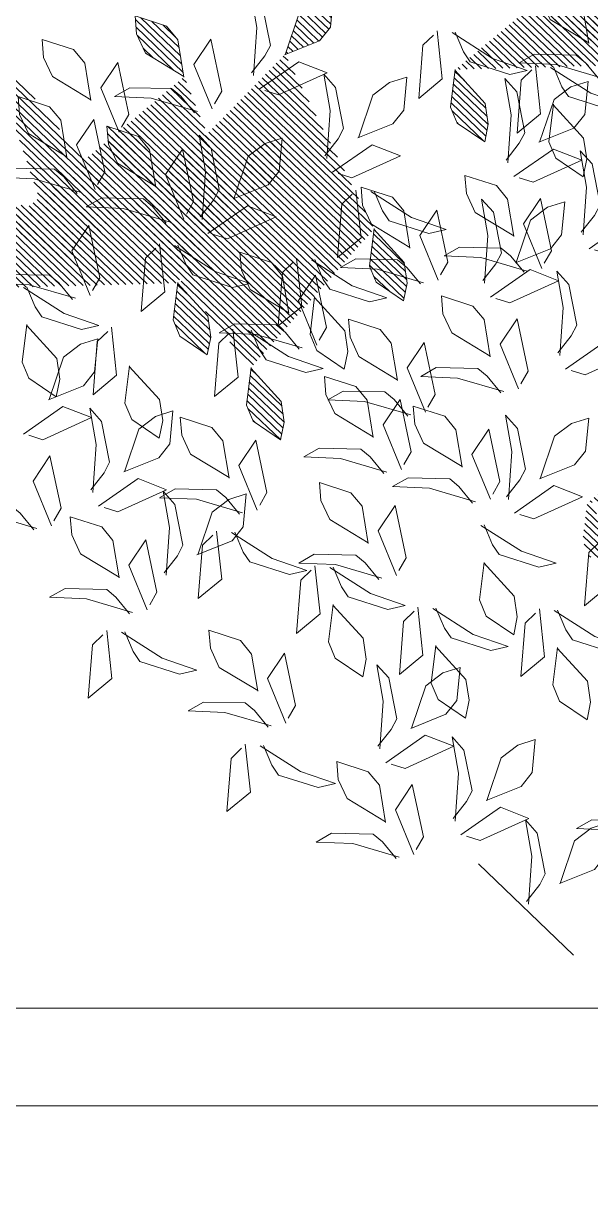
# Model space of a CAD drawing. Header units: millimetres. Extents: x 29001 to 40804, y -8833 to -5892.
# Drawn here: x 29464.75 to 29476.36, y -8478.62 to -8454.77 of the extents above; entities that cross this region are included whole.
import ezdxf

# ---------------------------------------------------------------- set-up
doc = ezdxf.new("R2010")
doc.units = ezdxf.units.MM
doc.layers.get('0').update_dxf_attribs({"lineweight": 0})
doc.layers.add('250', color=250, linetype='Continuous', lineweight=0)
doc.layers.add('xxx_Auto_Tefris_Tefris', color=32, linetype='Continuous', lineweight=0)
pattern_1 = [(45, (-1654800.843409, 54994.65091), (-0.0105615167031, 0.0105615167031), [])]
pattern_2 = [(45, (-1654799.279671, 54994.033918), (-0.0105615167031, 0.0105615167031), [])]

# ---------------------------------------------------------------- blocks, each defined once
blk = doc.blocks.new('U1')
at = {"lineweight": 0, "true_color": 0x6c822b}
h = blk.add_hatch(dxfattribs=at)
h.set_pattern_fill('ANSI31', color=67, scale=0.11949, style=0)
h.set_pattern_definition(pattern_1)
edge = h.paths.add_edge_path()
edge.add_line((-2359702.2328, 78420.7502), (-2359702.2168, 78420.8604))
edge.add_line((-2359702.2168, 78420.8604), (-2359702.1849, 78420.9012))
edge.add_line((-2359702.1849, 78420.9012), (-2359702.0925, 78420.9332))
edge.add_line((-2359702.0925, 78420.9332), (-2359702.0961, 78420.8799))
edge.add_line((-2359702.0961, 78420.8799), (-2359702.121, 78420.8231))
edge.add_line((-2359702.121, 78420.8231), (-2359702.2328, 78420.7522))
edge.add_line((-2359702.5136, 78420.9696), (-2359702.4977, 78421.0799))
edge.add_line((-2359702.4977, 78421.0799), (-2359702.4657, 78421.1207))
edge.add_line((-2359702.4657, 78421.1207), (-2359702.3734, 78421.1526))
edge.add_line((-2359702.3734, 78421.1526), (-2359702.377, 78421.0994))
edge.add_line((-2359702.377, 78421.0994), (-2359702.4018, 78421.0426))
edge.add_line((-2359702.4018, 78421.0426), (-2359702.5137, 78420.9716))
edge.add_line((-2359702.9001, 78421.3517), (-2359703.0043, 78421.391))
edge.add_line((-2359703.0043, 78421.391), (-2359703.0373, 78421.431))
edge.add_line((-2359703.0373, 78421.431), (-2359703.0486, 78421.528))
edge.add_line((-2359703.0486, 78421.528), (-2359702.9974, 78421.5131))
edge.add_line((-2359702.9974, 78421.5131), (-2359702.9473, 78421.4766))
edge.add_line((-2359702.9473, 78421.4766), (-2359702.902, 78421.3521))
edge.add_line((-2359703.1533, 78420.8348), (-2359703.1375, 78420.7245))
edge.add_line((-2359703.1375, 78420.7245), (-2359703.1567, 78420.6763))
edge.add_line((-2359703.1567, 78420.6763), (-2359703.2362, 78420.6196))
edge.add_line((-2359703.2362, 78420.6196), (-2359703.2479, 78420.6717))
edge.add_line((-2359703.2479, 78420.6717), (-2359703.24, 78420.7332))
edge.add_line((-2359703.24, 78420.7332), (-2359703.1527, 78420.8329))
edge.add_line((-2359702.783, 78420.4326), (-2359702.7672, 78420.3224))
edge.add_line((-2359702.7672, 78420.3224), (-2359702.7863, 78420.2742))
edge.add_line((-2359702.7863, 78420.2742), (-2359702.8659, 78420.2175))
edge.add_line((-2359702.8659, 78420.2175), (-2359702.8775, 78420.2696))
edge.add_line((-2359702.8775, 78420.2696), (-2359702.8697, 78420.3311))
edge.add_line((-2359702.8697, 78420.3311), (-2359702.7824, 78420.4308))
edge.add_line((-2359702.0126, 78421.4334), (-2359701.9966, 78421.5436))
edge.add_line((-2359701.9966, 78421.5436), (-2359701.9647, 78421.5844))
edge.add_line((-2359701.9647, 78421.5844), (-2359701.8723, 78421.6164))
edge.add_line((-2359701.8723, 78421.6164), (-2359701.8759, 78421.5631))
edge.add_line((-2359701.8759, 78421.5631), (-2359701.9007, 78421.5064))
edge.add_line((-2359701.9007, 78421.5064), (-2359702.0126, 78421.4354))
at = {"lineweight": 0}
h = blk.add_hatch(dxfattribs=at)
h.set_pattern_fill('ANSI31', color=41, scale=0.11949, style=0)
h.set_pattern_definition(pattern_1)
edge = h.paths.add_edge_path()
edge.add_line((-2359702.6031, 78421.2927), (-2359702.5872, 78421.4029))
edge.add_line((-2359702.5872, 78421.4029), (-2359702.5552, 78421.4438))
edge.add_line((-2359702.5552, 78421.4438), (-2359702.4629, 78421.4757))
edge.add_line((-2359702.4629, 78421.4757), (-2359702.4665, 78421.4225))
edge.add_line((-2359702.4665, 78421.4225), (-2359702.4913, 78421.3657))
edge.add_line((-2359702.4913, 78421.3657), (-2359702.6032, 78421.2947))
edge.add_line((-2359702.7405, 78420.9304), (-2359702.8447, 78420.9697))
edge.add_line((-2359702.8447, 78420.9697), (-2359702.8777, 78421.0097))
edge.add_line((-2359702.8777, 78421.0097), (-2359702.889, 78421.1068))
edge.add_line((-2359702.889, 78421.1068), (-2359702.8377, 78421.0918))
edge.add_line((-2359702.8377, 78421.0918), (-2359702.7876, 78421.0553))
edge.add_line((-2359702.7876, 78421.0553), (-2359702.7424, 78420.9308))
edge.add_line((-2359702.5722, 78420.688), (-2359702.5564, 78420.5777))
edge.add_line((-2359702.5564, 78420.5777), (-2359702.5756, 78420.5295))
edge.add_line((-2359702.5756, 78420.5295), (-2359702.6552, 78420.4728))
edge.add_line((-2359702.6552, 78420.4728), (-2359702.6668, 78420.5249))
edge.add_line((-2359702.6668, 78420.5249), (-2359702.6589, 78420.5864))
edge.add_line((-2359702.6589, 78420.5864), (-2359702.5716, 78420.6861))
edge.add_line((-2359701.8379, 78420.6816), (-2359701.8221, 78420.5713))
edge.add_line((-2359701.8221, 78420.5713), (-2359701.8412, 78420.5231))
edge.add_line((-2359701.8412, 78420.5231), (-2359701.9208, 78420.4664))
edge.add_line((-2359701.9208, 78420.4664), (-2359701.9324, 78420.5185))
edge.add_line((-2359701.9324, 78420.5185), (-2359701.9246, 78420.58))
edge.add_line((-2359701.9246, 78420.58), (-2359701.8373, 78420.6797))
at = {"lineweight": 0, "true_color": 0x6c822b}
h = blk.add_hatch(dxfattribs=at)
h.set_pattern_fill('ANSI31', color=67, scale=0.11949, style=0)
h.set_pattern_definition(pattern_2)
edge = h.paths.add_edge_path()
edge.add_line((-2359700.669, 78420.1332), (-2359700.6531, 78420.2434))
edge.add_line((-2359700.6531, 78420.2434), (-2359700.6211, 78420.2842))
edge.add_line((-2359700.6211, 78420.2842), (-2359700.5288, 78420.3162))
edge.add_line((-2359700.5288, 78420.3162), (-2359700.5324, 78420.2629))
edge.add_line((-2359700.5324, 78420.2629), (-2359700.5572, 78420.2061))
edge.add_line((-2359700.5572, 78420.2061), (-2359700.6691, 78420.1352))
edge.add_line((-2359700.9499, 78420.3526), (-2359700.934, 78420.4629))
edge.add_line((-2359700.934, 78420.4629), (-2359700.902, 78420.5037))
edge.add_line((-2359700.902, 78420.5037), (-2359700.8097, 78420.5356))
edge.add_line((-2359700.8097, 78420.5356), (-2359700.8132, 78420.4824))
edge.add_line((-2359700.8132, 78420.4824), (-2359700.8381, 78420.4256))
edge.add_line((-2359700.8381, 78420.4256), (-2359700.9499, 78420.3546))
edge.add_line((-2359701.3364, 78420.7347), (-2359701.4406, 78420.774))
edge.add_line((-2359701.4406, 78420.774), (-2359701.4736, 78420.814))
edge.add_line((-2359701.4736, 78420.814), (-2359701.4849, 78420.911))
edge.add_line((-2359701.4849, 78420.911), (-2359701.4336, 78420.8961))
edge.add_line((-2359701.4336, 78420.8961), (-2359701.3835, 78420.8596))
edge.add_line((-2359701.3835, 78420.8596), (-2359701.3383, 78420.7351))
edge.add_line((-2359701.5896, 78420.2178), (-2359701.5738, 78420.1075))
edge.add_line((-2359701.5738, 78420.1075), (-2359701.5929, 78420.0593))
edge.add_line((-2359701.5929, 78420.0593), (-2359701.6725, 78420.0026))
edge.add_line((-2359701.6725, 78420.0026), (-2359701.6841, 78420.0547))
edge.add_line((-2359701.6841, 78420.0547), (-2359701.6763, 78420.1162))
edge.add_line((-2359701.6763, 78420.1162), (-2359701.589, 78420.2159))
edge.add_line((-2359701.2192, 78419.8156), (-2359701.2034, 78419.7054))
edge.add_line((-2359701.2034, 78419.7054), (-2359701.2226, 78419.6572))
edge.add_line((-2359701.2226, 78419.6572), (-2359701.3021, 78419.6005))
edge.add_line((-2359701.3021, 78419.6005), (-2359701.3138, 78419.6526))
edge.add_line((-2359701.3138, 78419.6526), (-2359701.3059, 78419.7141))
edge.add_line((-2359701.3059, 78419.7141), (-2359701.2186, 78419.8138))
edge.add_line((-2359700.4488, 78420.8164), (-2359700.4329, 78420.9266))
edge.add_line((-2359700.4329, 78420.9266), (-2359700.4009, 78420.9674))
edge.add_line((-2359700.4009, 78420.9674), (-2359700.3086, 78420.9994))
edge.add_line((-2359700.3086, 78420.9994), (-2359700.3122, 78420.9461))
edge.add_line((-2359700.3122, 78420.9461), (-2359700.337, 78420.8894))
edge.add_line((-2359700.337, 78420.8894), (-2359700.4489, 78420.8184))
h = blk.add_hatch(dxfattribs=at)
h.set_pattern_fill('ANSI31', color=67, scale=0.11949, style=0)
h.set_pattern_definition(pattern_2)
edge = h.paths.add_edge_path()
edge.add_line((-2359701.0394, 78420.6757), (-2359701.0235, 78420.786))
edge.add_line((-2359701.0235, 78420.786), (-2359700.9915, 78420.8268))
edge.add_line((-2359700.9915, 78420.8268), (-2359700.8992, 78420.8587))
edge.add_line((-2359700.8992, 78420.8587), (-2359700.9027, 78420.8055))
edge.add_line((-2359700.9027, 78420.8055), (-2359700.9276, 78420.7487))
edge.add_line((-2359700.9276, 78420.7487), (-2359701.0394, 78420.6777))
edge.add_line((-2359701.1767, 78420.3134), (-2359701.2809, 78420.3527))
edge.add_line((-2359701.2809, 78420.3527), (-2359701.3139, 78420.3927))
edge.add_line((-2359701.3139, 78420.3927), (-2359701.3252, 78420.4898))
edge.add_line((-2359701.3252, 78420.4898), (-2359701.274, 78420.4748))
edge.add_line((-2359701.274, 78420.4748), (-2359701.2239, 78420.4383))
edge.add_line((-2359701.2239, 78420.4383), (-2359701.1787, 78420.3138))
edge.add_line((-2359701.0085, 78420.071), (-2359700.9927, 78419.9607))
edge.add_line((-2359700.9927, 78419.9607), (-2359701.0119, 78419.9125))
edge.add_line((-2359701.0119, 78419.9125), (-2359701.0914, 78419.8558))
edge.add_line((-2359701.0914, 78419.8558), (-2359701.103, 78419.9079))
edge.add_line((-2359701.103, 78419.9079), (-2359701.0952, 78419.9694))
edge.add_line((-2359701.0952, 78419.9694), (-2359701.0079, 78420.0691))
edge.add_line((-2359700.2742, 78420.0646), (-2359700.2584, 78419.9543))
edge.add_line((-2359700.2584, 78419.9543), (-2359700.2775, 78419.9061))
edge.add_line((-2359700.2775, 78419.9061), (-2359700.3571, 78419.8495))
edge.add_line((-2359700.3571, 78419.8495), (-2359700.3687, 78419.9015))
edge.add_line((-2359700.3687, 78419.9015), (-2359700.3609, 78419.963))
edge.add_line((-2359700.3609, 78419.963), (-2359700.2736, 78420.0627))
at = {"lineweight": 0}
h = blk.add_hatch(dxfattribs=at)
h.set_pattern_fill('ANSI31', color=41, scale=0.11949, style=0)
h.set_pattern_definition([(45, (-1654801.206286, 54993.366467), (-0.0105615167031, 0.0105615167031), [])])
edge = h.paths.add_edge_path()
edge.add_line((-2359702.966, 78420.0083), (-2359702.9501, 78420.1185))
edge.add_line((-2359702.9501, 78420.1185), (-2359702.9181, 78420.1593))
edge.add_line((-2359702.9181, 78420.1593), (-2359702.8258, 78420.1913))
edge.add_line((-2359702.8258, 78420.1913), (-2359702.8293, 78420.138))
edge.add_line((-2359702.8293, 78420.138), (-2359702.8542, 78420.0812))
edge.add_line((-2359702.8542, 78420.0812), (-2359702.9661, 78420.0102))
edge.add_line((-2359703.1033, 78419.646), (-2359703.2076, 78419.6853))
edge.add_line((-2359703.2076, 78419.6853), (-2359703.2405, 78419.7253))
edge.add_line((-2359703.2405, 78419.7253), (-2359703.2518, 78419.8223))
edge.add_line((-2359703.2518, 78419.8223), (-2359703.2006, 78419.8074))
edge.add_line((-2359703.2006, 78419.8074), (-2359703.1505, 78419.7709))
edge.add_line((-2359703.1505, 78419.7709), (-2359703.1053, 78419.6464))
edge.add_line((-2359702.9351, 78419.4035), (-2359702.9193, 78419.2933))
edge.add_line((-2359702.9193, 78419.2933), (-2359702.9385, 78419.2451))
edge.add_line((-2359702.9385, 78419.2451), (-2359703.018, 78419.1884))
edge.add_line((-2359703.018, 78419.1884), (-2359703.0296, 78419.2405))
edge.add_line((-2359703.0296, 78419.2405), (-2359703.0218, 78419.302))
edge.add_line((-2359703.0218, 78419.302), (-2359702.9345, 78419.4016))
edge.add_line((-2359702.2008, 78419.3971), (-2359702.185, 78419.2869))
edge.add_line((-2359702.185, 78419.2869), (-2359702.2041, 78419.2387))
edge.add_line((-2359702.2041, 78419.2387), (-2359702.2837, 78419.182))
edge.add_line((-2359702.2837, 78419.182), (-2359702.2953, 78419.2341))
edge.add_line((-2359702.2953, 78419.2341), (-2359702.2875, 78419.2956))
edge.add_line((-2359702.2875, 78419.2956), (-2359702.2002, 78419.3952))
at = {"lineweight": 0, "true_color": 0x6c822b}
h = blk.add_hatch(dxfattribs=at)
h.set_pattern_fill('ANSI31', color=67, scale=0.1195, style=0)
edge = h.paths.add_edge_path()
edge.add_line((-2359701.9845, 78417.9483), (-2359701.9685, 78418.0585))
edge.add_line((-2359701.9685, 78418.0585), (-2359701.9366, 78418.0993))
edge.add_line((-2359701.9366, 78418.0993), (-2359701.8442, 78418.1313))
edge.add_line((-2359701.8442, 78418.1313), (-2359701.8478, 78418.0781))
edge.add_line((-2359701.8478, 78418.0781), (-2359701.8726, 78418.0213))
edge.add_line((-2359701.8726, 78418.0213), (-2359701.9845, 78417.9503))
edge.add_line((-2359702.2653, 78418.1678), (-2359702.2494, 78418.278))
edge.add_line((-2359702.2494, 78418.278), (-2359702.2174, 78418.3188))
edge.add_line((-2359702.2174, 78418.3188), (-2359702.1251, 78418.3508))
edge.add_line((-2359702.1251, 78418.3508), (-2359702.1287, 78418.2975))
edge.add_line((-2359702.1287, 78418.2975), (-2359702.1535, 78418.2407))
edge.add_line((-2359702.1535, 78418.2407), (-2359702.2654, 78418.1697))
edge.add_line((-2359702.6518, 78418.5498), (-2359702.756, 78418.5891))
edge.add_line((-2359702.756, 78418.5891), (-2359702.789, 78418.6291))
edge.add_line((-2359702.789, 78418.6291), (-2359702.8003, 78418.7261))
edge.add_line((-2359702.8003, 78418.7261), (-2359702.7491, 78418.7112))
edge.add_line((-2359702.7491, 78418.7112), (-2359702.699, 78418.6747))
edge.add_line((-2359702.699, 78418.6747), (-2359702.6537, 78418.5502))
edge.add_line((-2359702.905, 78418.0329), (-2359702.8892, 78417.9226))
edge.add_line((-2359702.8892, 78417.9226), (-2359702.9084, 78417.8744))
edge.add_line((-2359702.9084, 78417.8744), (-2359702.9879, 78417.8178))
edge.add_line((-2359702.9879, 78417.8178), (-2359702.9995, 78417.8698))
edge.add_line((-2359702.9995, 78417.8698), (-2359702.9917, 78417.9313))
edge.add_line((-2359702.9917, 78417.9313), (-2359702.9044, 78418.031))
edge.add_line((-2359702.5347, 78417.6308), (-2359702.5189, 78417.5205))
edge.add_line((-2359702.5189, 78417.5205), (-2359702.538, 78417.4723))
edge.add_line((-2359702.538, 78417.4723), (-2359702.6176, 78417.4156))
edge.add_line((-2359702.6176, 78417.4156), (-2359702.6292, 78417.4677))
edge.add_line((-2359702.6292, 78417.4677), (-2359702.6214, 78417.5292))
edge.add_line((-2359702.6214, 78417.5292), (-2359702.5341, 78417.6289))
edge.add_line((-2359701.7643, 78418.6315), (-2359701.7483, 78418.7417))
edge.add_line((-2359701.7483, 78418.7417), (-2359701.7164, 78418.7826))
edge.add_line((-2359701.7164, 78418.7826), (-2359701.624, 78418.8145))
edge.add_line((-2359701.624, 78418.8145), (-2359701.6276, 78418.7613))
edge.add_line((-2359701.6276, 78418.7613), (-2359701.6524, 78418.7045))
edge.add_line((-2359701.6524, 78418.7045), (-2359701.7643, 78418.6335))
at = {"color": 67, "lineweight": 0, "true_color": 0x6c822b}
for points in [[(-2359702.2328, 78420.7502), (-2359702.2168, 78420.8604), (-2359702.1849, 78420.9012), (-2359702.0925, 78420.9332), (-2359702.0961, 78420.8799), (-2359702.121, 78420.8231), (-2359702.2328, 78420.7522)], [(-2359701.3364, 78420.7347), (-2359701.4406, 78420.774), (-2359701.4736, 78420.814), (-2359701.4849, 78420.911), (-2359701.4336, 78420.8961), (-2359701.3835, 78420.8596), (-2359701.3383, 78420.7351)], [(-2359701.2387, 78420.684), (-2359701.2788, 78420.7329), (-2359701.2956, 78420.7638), (-2359701.2744, 78420.8846), (-2359701.2402, 78420.9243), (-2359701.2566, 78420.8171), (-2359701.2441, 78420.6761)], [(-2359701.0394, 78420.6757), (-2359701.0235, 78420.786), (-2359700.9915, 78420.8268), (-2359700.8992, 78420.8587), (-2359700.9027, 78420.8055), (-2359700.9276, 78420.7487), (-2359701.0394, 78420.6777)], [(-2359701.8406, 78420.7916), (-2359701.864, 78420.7329), (-2359701.8831, 78420.7032), (-2359701.9991, 78420.6636), (-2359702.0504, 78420.6744), (-2359701.9485, 78420.7117), (-2359701.8311, 78420.7907)], [(-2359701.776, 78420.7842), (-2359701.7444, 78420.7551), (-2359701.729, 78420.5985), (-2359701.7993, 78420.6546), (-2359701.7872, 78420.7962)], [(-2359701.1278, 78420.5948), (-2359701.1499, 78420.6316), (-2359701.1204, 78420.7861), (-2359701.0689, 78420.7125), (-2359701.1204, 78420.58)], [(-2359700.7643, 78420.6123), (-2359700.7484, 78420.7226), (-2359700.7164, 78420.7634), (-2359700.6241, 78420.7953), (-2359700.6276, 78420.7421), (-2359700.6525, 78420.6853), (-2359700.7644, 78420.6143)], [(-2359702.2612, 78420.6439), (-2359702.2222, 78420.6936), (-2359702.1955, 78420.7167), (-2359702.073, 78420.722), (-2359702.0269, 78420.6971), (-2359702.1352, 78420.69), (-2359702.2701, 78420.6474)], [(-2359701.2763, 78420.631), (-2359701.317, 78420.6173), (-2359701.4616, 78420.6794), (-2359701.3786, 78420.7138), (-2359701.2604, 78420.635)], [(-2359700.8527, 78420.5314), (-2359700.8748, 78420.5682), (-2359700.8453, 78420.7228), (-2359700.7938, 78420.6491), (-2359700.8453, 78420.5167)], [(-2359702.1279, 78420.6831), (-2359702.1514, 78420.6244), (-2359702.1704, 78420.5947), (-2359702.2865, 78420.555), (-2359702.3378, 78420.5659), (-2359702.2359, 78420.6032), (-2359702.1184, 78420.6821)], [(-2359702.0633, 78420.6757), (-2359702.0317, 78420.6466), (-2359702.0164, 78420.49), (-2359702.0866, 78420.5461), (-2359702.0745, 78420.6877)], [(-2359701.8379, 78420.6816), (-2359701.8221, 78420.5713), (-2359701.8412, 78420.5231), (-2359701.9208, 78420.4664), (-2359701.9324, 78420.5185), (-2359701.9246, 78420.58), (-2359701.8373, 78420.6797)], [(-2359701.5471, 78420.4858), (-2359701.6513, 78420.5251), (-2359701.6843, 78420.5651), (-2359701.6956, 78420.6621), (-2359701.6444, 78420.6472), (-2359701.5943, 78420.6107), (-2359701.549, 78420.4861)], [(-2359701.4494, 78420.4351), (-2359701.4895, 78420.4839), (-2359701.5063, 78420.5149), (-2359701.4852, 78420.6357), (-2359701.4509, 78420.6754), (-2359701.4673, 78420.5681), (-2359701.4548, 78420.4272)], [(-2359702.0801, 78420.4621), (-2359702.1843, 78420.5014), (-2359702.2173, 78420.5414), (-2359702.2286, 78420.6384), (-2359702.1774, 78420.6235), (-2359702.1273, 78420.587), (-2359702.082, 78420.4625)], [(-2359701.9824, 78420.4114), (-2359702.0225, 78420.4603), (-2359702.0393, 78420.4912), (-2359702.0181, 78420.612), (-2359701.9839, 78420.6517), (-2359702.0003, 78420.5444), (-2359701.9878, 78420.4035)], [(-2359701.0678, 78420.5694), (-2359701.0288, 78420.6191), (-2359701.0022, 78420.6422), (-2359700.8796, 78420.6475), (-2359700.8335, 78420.6227), (-2359700.9418, 78420.6156), (-2359701.0767, 78420.573)], [(-2359700.6901, 78420.4454), (-2359700.6741, 78420.5556), (-2359700.6422, 78420.5964), (-2359700.5499, 78420.6284), (-2359700.5534, 78420.5751), (-2359700.5783, 78420.5184), (-2359700.6901, 78420.4474)], [(-2359702.1252, 78420.5731), (-2359702.1094, 78420.4628), (-2359702.1286, 78420.4146), (-2359702.2082, 78420.3579), (-2359702.2198, 78420.41), (-2359702.2119, 78420.4715), (-2359702.1247, 78420.5712)], [(-2359700.9499, 78420.3526), (-2359700.934, 78420.4629), (-2359700.902, 78420.5037), (-2359700.8097, 78420.5356), (-2359700.8132, 78420.4824), (-2359700.8381, 78420.4256), (-2359700.9499, 78420.3546)], [(-2359700.7785, 78420.3644), (-2359700.8005, 78420.4012), (-2359700.7711, 78420.5558), (-2359700.7195, 78420.4822), (-2359700.7711, 78420.3497)], [(-2359701.0791, 78420.2627), (-2359701.1192, 78420.3116), (-2359701.136, 78420.3426), (-2359701.1148, 78420.4634), (-2359701.0806, 78420.5031), (-2359701.097, 78420.3958), (-2359701.0844, 78420.2548)], [(-2359701.4871, 78420.382), (-2359701.5278, 78420.3684), (-2359701.6724, 78420.4304), (-2359701.5894, 78420.4649), (-2359701.4711, 78420.386)], [(-2359701.0383, 78420.2717), (-2359701.0604, 78420.3085), (-2359701.0309, 78420.463), (-2359700.9794, 78420.3894), (-2359701.0309, 78420.257)], [(-2359702.1995, 78420.1944), (-2359702.2396, 78420.2432), (-2359702.2564, 78420.2742), (-2359702.2353, 78420.395), (-2359702.2011, 78420.4347), (-2359702.2174, 78420.3274), (-2359702.2049, 78420.1865)], [(-2359702.02, 78420.3583), (-2359702.0607, 78420.3447), (-2359702.2053, 78420.4067), (-2359702.1224, 78420.4412), (-2359702.0041, 78420.3624)], [(-2359700.7185, 78420.3391), (-2359700.6795, 78420.3888), (-2359700.6528, 78420.4119), (-2359700.5303, 78420.4172), (-2359700.4842, 78420.3924), (-2359700.5925, 78420.3853), (-2359700.7274, 78420.3427)], [(-2359702.0002, 78420.1861), (-2359701.9843, 78420.2963), (-2359701.9523, 78420.3371), (-2359701.86, 78420.3691), (-2359701.8636, 78420.3159), (-2359701.8884, 78420.2591), (-2359702.0003, 78420.1881)], [(-2359701.5923, 78420.3278), (-2359701.6157, 78420.2691), (-2359701.6348, 78420.2394), (-2359701.7508, 78420.1997), (-2359701.8021, 78420.2106), (-2359701.7002, 78420.2479), (-2359701.5828, 78420.3269)], [(-2359701.6943, 78420.158), (-2359701.6783, 78420.2682), (-2359701.6464, 78420.3091), (-2359701.554, 78420.341), (-2359701.5576, 78420.2878), (-2359701.5824, 78420.231), (-2359701.6943, 78420.16)], [(-2359701.5277, 78420.3204), (-2359701.4961, 78420.2913), (-2359701.4807, 78420.1347), (-2359701.551, 78420.1908), (-2359701.5389, 78420.3324)], [(-2359700.9784, 78420.2464), (-2359700.9393, 78420.2961), (-2359700.9127, 78420.3191), (-2359700.7901, 78420.3244), (-2359700.744, 78420.2996), (-2359700.8523, 78420.2925), (-2359700.9872, 78420.2499)], [(-2359702.004, 78420.1085), (-2359702.1082, 78420.1478), (-2359702.1412, 78420.1878), (-2359702.1525, 78420.2848), (-2359702.1013, 78420.2699), (-2359702.0512, 78420.2334), (-2359702.0059, 78420.1089)], [(-2359702.0886, 78420.1051), (-2359702.1107, 78420.1419), (-2359702.0812, 78420.2965), (-2359702.0297, 78420.2229), (-2359702.0812, 78420.0904)], [(-2359701.9063, 78420.0578), (-2359701.9465, 78420.1066), (-2359701.9632, 78420.1376), (-2359701.9421, 78420.2584), (-2359701.9079, 78420.2981), (-2359701.9242, 78420.1908), (-2359701.9117, 78420.0499)], [(-2359701.1167, 78420.2097), (-2359701.1574, 78420.196), (-2359701.302, 78420.2581), (-2359701.219, 78420.2926), (-2359701.1007, 78420.2137)], [(-2359701.7826, 78420.0771), (-2359701.8047, 78420.1139), (-2359701.7753, 78420.2684), (-2359701.7237, 78420.1948), (-2359701.7753, 78420.0623)], [(-2359702.2372, 78420.1413), (-2359702.2779, 78420.1277), (-2359702.4225, 78420.1897), (-2359702.3395, 78420.2242), (-2359702.2212, 78420.1454)], [(-2359701.5896, 78420.2178), (-2359701.5738, 78420.1075), (-2359701.5929, 78420.0593), (-2359701.6725, 78420.0026), (-2359701.6841, 78420.0547), (-2359701.6763, 78420.1162), (-2359701.589, 78420.2159)], [(-2359700.7574, 78420.0522), (-2359700.7795, 78420.089), (-2359700.75, 78420.2436), (-2359700.6985, 78420.17), (-2359700.75, 78420.0375)], [(-2359701.0112, 78420.1809), (-2359701.0347, 78420.1223), (-2359701.0537, 78420.0926), (-2359701.1697, 78420.0529), (-2359701.221, 78420.0638), (-2359701.1191, 78420.1011), (-2359701.0017, 78420.18)], [(-2359700.9466, 78420.1736), (-2359700.915, 78420.1445), (-2359700.8996, 78419.9879), (-2359700.9699, 78420.044), (-2359700.9578, 78420.1856)], [(-2359702.0287, 78420.0798), (-2359701.9896, 78420.1295), (-2359701.963, 78420.1526), (-2359701.8405, 78420.1579), (-2359701.7943, 78420.1331), (-2359701.9026, 78420.126), (-2359702.0376, 78420.0834)], [(-2359701.3336, 78419.9732), (-2359701.3176, 78420.0834), (-2359701.2857, 78420.1242), (-2359701.1933, 78420.1562), (-2359701.1969, 78420.1029), (-2359701.2218, 78420.0461), (-2359701.3336, 78419.9751)], [(-2359701.7227, 78420.0517), (-2359701.6836, 78420.1014), (-2359701.657, 78420.1245), (-2359701.5345, 78420.1298), (-2359701.4883, 78420.105), (-2359701.5966, 78420.0979), (-2359701.7316, 78420.0553)], [(-2359701.4135, 78420.1299), (-2359701.4369, 78420.0712), (-2359701.456, 78420.0415), (-2359701.572, 78420.0019), (-2359701.6233, 78420.0127), (-2359701.5214, 78420.0501), (-2359701.404, 78420.129)], [(-2359701.3489, 78420.1225), (-2359701.3173, 78420.0934), (-2359701.3019, 78419.9368), (-2359701.3722, 78419.9929), (-2359701.3601, 78420.1345)], [(-2359702.1234, 78419.8408), (-2359702.1636, 78419.8896), (-2359702.1804, 78419.9206), (-2359702.1592, 78420.0414), (-2359702.125, 78420.0811), (-2359702.1414, 78419.9738), (-2359702.1288, 78419.8329)], [(-2359701.944, 78420.0047), (-2359701.9847, 78419.9911), (-2359702.1293, 78420.0531), (-2359702.0463, 78420.0876), (-2359701.928, 78420.0088)], [(-2359701.4219, 78419.8922), (-2359701.444, 78419.929), (-2359701.4146, 78420.0836), (-2359701.363, 78420.01), (-2359701.4146, 78419.8775)], [(-2359700.6975, 78420.0269), (-2359700.6584, 78420.0766), (-2359700.6318, 78420.0997), (-2359700.5093, 78420.105), (-2359700.4631, 78420.0801), (-2359700.5714, 78420.073), (-2359700.7064, 78420.0305)], [(-2359701.0085, 78420.071), (-2359700.9927, 78419.9607), (-2359701.0119, 78419.9125), (-2359701.0914, 78419.8558), (-2359701.103, 78419.9079), (-2359701.0952, 78419.9694), (-2359701.0079, 78420.0691)], [(-2359700.5642, 78420.0661), (-2359700.5877, 78420.0074), (-2359700.6067, 78419.9777), (-2359700.7227, 78419.9381), (-2359700.774, 78419.9489), (-2359700.6721, 78419.9862), (-2359700.5547, 78420.0652)], [(-2359701.9241, 78419.8325), (-2359701.9082, 78419.9427), (-2359701.8762, 78419.9835), (-2359701.7839, 78420.0155), (-2359701.7875, 78419.9623), (-2359701.8123, 78419.9055), (-2359701.9242, 78419.8345)], [(-2359701.4108, 78420.0199), (-2359701.395, 78419.9096), (-2359701.4141, 78419.8615), (-2359701.4937, 78419.8048), (-2359701.5053, 78419.8569), (-2359701.4975, 78419.9184), (-2359701.4102, 78420.018)], [(-2359702.0125, 78419.7515), (-2359702.0346, 78419.7883), (-2359702.0051, 78419.9429), (-2359701.9536, 78419.8693), (-2359702.0051, 78419.7368)], [(-2359701.6491, 78419.7691), (-2359701.6331, 78419.8794), (-2359701.6012, 78419.9202), (-2359701.5088, 78419.9521), (-2359701.5124, 78419.8989), (-2359701.5372, 78419.8421), (-2359701.6491, 78419.7711)], [(-2359701.362, 78419.8669), (-2359701.323, 78419.9166), (-2359701.2963, 78419.9397), (-2359701.1738, 78419.945), (-2359701.1277, 78419.9201), (-2359701.236, 78419.913), (-2359701.3709, 78419.8704)], [(-2359700.7997, 78419.931), (-2359700.7681, 78419.9019), (-2359700.7528, 78419.7453), (-2359700.823, 78419.8014), (-2359700.8109, 78419.9431)], [(-2359700.5615, 78419.9561), (-2359700.5457, 78419.8458), (-2359700.5649, 78419.7976), (-2359700.6444, 78419.7409), (-2359700.656, 78419.793), (-2359700.6482, 78419.8545), (-2359700.5609, 78419.9542)], [(-2359701.2219, 78419.9256), (-2359701.2454, 78419.8669), (-2359701.2644, 78419.8373), (-2359701.3805, 78419.7976), (-2359701.4318, 78419.8084), (-2359701.3298, 78419.8458), (-2359701.2124, 78419.9247)], [(-2359701.1573, 78419.9183), (-2359701.1257, 78419.8892), (-2359701.1104, 78419.7326), (-2359701.1806, 78419.7886), (-2359701.1685, 78419.9303)], [(-2359700.6211, 78419.7331), (-2359700.7253, 78419.7724), (-2359700.7583, 78419.8124), (-2359700.7696, 78419.9094), (-2359700.7184, 78419.8945), (-2359700.6683, 78419.858), (-2359700.623, 78419.7335)], [(-2359701.7374, 78419.6882), (-2359701.7595, 78419.725), (-2359701.7301, 78419.8795), (-2359701.6785, 78419.8059), (-2359701.7301, 78419.6734)], [(-2359702.1611, 78419.7877), (-2359702.2018, 78419.7741), (-2359702.3464, 78419.8361), (-2359702.2634, 78419.8706), (-2359702.1451, 78419.7917)], [(-2359701.9526, 78419.7262), (-2359701.9135, 78419.7759), (-2359701.8869, 78419.799), (-2359701.7644, 78419.8043), (-2359701.7182, 78419.7795), (-2359701.8265, 78419.7724), (-2359701.9615, 78419.7298)], [(-2359701.2192, 78419.8156), (-2359701.2034, 78419.7054), (-2359701.2226, 78419.6572), (-2359701.3021, 78419.6005), (-2359701.3138, 78419.6526), (-2359701.3059, 78419.7141), (-2359701.2186, 78419.8138)], [(-2359700.8616, 78419.8284), (-2359700.8458, 78419.7182), (-2359700.865, 78419.67), (-2359700.9445, 78419.6133), (-2359700.9562, 78419.6654), (-2359700.9483, 78419.7269), (-2359700.861, 78419.8265)], [(-2359701.5748, 78419.6022), (-2359701.5589, 78419.7124), (-2359701.5269, 78419.7532), (-2359701.4346, 78419.7852), (-2359701.4382, 78419.7319), (-2359701.463, 78419.6751), (-2359701.5749, 78419.6041)], [(-2359701.6775, 78419.6628), (-2359701.6385, 78419.7125), (-2359701.6118, 78419.7356), (-2359701.4893, 78419.7409), (-2359701.4431, 78419.7161), (-2359701.5515, 78419.709), (-2359701.6864, 78419.6664)], [(-2359701.6632, 78419.5212), (-2359701.6853, 78419.558), (-2359701.6558, 78419.7126), (-2359701.6043, 78419.639), (-2359701.6558, 78419.5065)], [(-2359700.7405, 78419.4654), (-2359700.7806, 78419.5143), (-2359700.7974, 78419.5452), (-2359700.7763, 78419.666), (-2359700.7421, 78419.7058), (-2359700.7584, 78419.5985), (-2359700.7459, 78419.4575)], [(-2359700.561, 78419.6294), (-2359700.6017, 78419.6157), (-2359700.7463, 78419.6778), (-2359700.6634, 78419.7123), (-2359700.5451, 78419.6334)], [(-2359701.8347, 78419.5094), (-2359701.8187, 78419.6197), (-2359701.7868, 78419.6605), (-2359701.6944, 78419.6924), (-2359701.698, 78419.6392), (-2359701.7228, 78419.5824), (-2359701.8347, 78419.5114)], [(-2359701.148, 78419.4909), (-2359701.132, 78419.6011), (-2359701.1001, 78419.6419), (-2359701.0078, 78419.6739), (-2359701.0113, 78419.6206), (-2359701.0362, 78419.5638), (-2359701.148, 78419.4928)], [(-2359700.8382, 78419.5161), (-2359700.9424, 78419.5554), (-2359700.9754, 78419.5954), (-2359700.9867, 78419.6924), (-2359700.9355, 78419.6775), (-2359700.8854, 78419.641), (-2359700.8401, 78419.5165)], [(-2359702.0615, 78419.4702), (-2359702.1657, 78419.5095), (-2359702.1987, 78419.5495), (-2359702.21, 78419.6465), (-2359702.1587, 78419.6316), (-2359702.1086, 78419.5951), (-2359702.0634, 78419.4706)], [(-2359701.9638, 78419.4195), (-2359702.0039, 78419.4684), (-2359702.0207, 78419.4993), (-2359701.9995, 78419.6201), (-2359701.9653, 78419.6599), (-2359701.9817, 78419.5526), (-2359701.9692, 78419.4116)], [(-2359701.923, 78419.4285), (-2359701.9451, 78419.4653), (-2359701.9157, 78419.6198), (-2359701.8641, 78419.5462), (-2359701.9157, 78419.4137)], [(-2359701.2364, 78419.4099), (-2359701.2584, 78419.4467), (-2359701.229, 78419.6013), (-2359701.1774, 78419.5277), (-2359701.229, 78419.3952)], [(-2359701.6033, 78419.4959), (-2359701.5642, 78419.5456), (-2359701.5376, 78419.5687), (-2359701.4151, 78419.574), (-2359701.3689, 78419.5491), (-2359701.4772, 78419.542), (-2359701.6122, 78419.4994)], [(-2359700.6296, 78419.3762), (-2359700.6517, 78419.413), (-2359700.6222, 78419.5675), (-2359700.5707, 78419.4939), (-2359700.6222, 78419.3614)], [(-2359700.7782, 78419.4124), (-2359700.8189, 78419.3987), (-2359700.9635, 78419.4608), (-2359700.8805, 78419.4952), (-2359700.7622, 78419.4164)], [(-2359701.8631, 78419.4031), (-2359701.824, 78419.4528), (-2359701.7974, 78419.4759), (-2359701.6749, 78419.4812), (-2359701.6287, 78419.4564), (-2359701.737, 78419.4493), (-2359701.872, 78419.4067)], [(-2359701.5538, 78419.29), (-2359701.5378, 78419.4002), (-2359701.5059, 78419.441), (-2359701.4136, 78419.473), (-2359701.4171, 78419.4197), (-2359701.442, 78419.3629), (-2359701.5538, 78419.2919)], [(-2359701.1764, 78419.3846), (-2359701.1374, 78419.4343), (-2359701.1107, 78419.4574), (-2359700.9882, 78419.4627), (-2359700.9421, 78419.4378), (-2359701.0504, 78419.4307), (-2359701.1853, 78419.3881)], [(-2359702.0014, 78419.3665), (-2359702.0421, 78419.3528), (-2359702.1867, 78419.4149), (-2359702.1038, 78419.4494), (-2359701.9855, 78419.3705)], [(-2359701.0489, 78419.2672), (-2359701.1531, 78419.3065), (-2359701.1861, 78419.3465), (-2359701.1974, 78419.4435), (-2359701.1462, 78419.4286), (-2359701.0961, 78419.3921), (-2359701.0509, 78419.2675)], [(-2359700.9513, 78419.2165), (-2359700.9914, 78419.2653), (-2359701.0082, 78419.2963), (-2359700.987, 78419.4171), (-2359700.9528, 78419.4568), (-2359700.9692, 78419.3495), (-2359700.9566, 78419.2086)], [(-2359700.5697, 78419.3508), (-2359700.5306, 78419.4005), (-2359700.504, 78419.4236), (-2359700.3815, 78419.4289), (-2359700.3353, 78419.4041), (-2359700.4436, 78419.397), (-2359700.5786, 78419.3544)], [(-2359701.6421, 78419.209), (-2359701.6642, 78419.2458), (-2359701.6348, 78419.4004), (-2359701.5832, 78419.3268), (-2359701.6348, 78419.1943)], [(-2359700.8183, 78419.2041), (-2359700.8024, 78419.3143), (-2359700.7704, 78419.3552), (-2359700.6781, 78419.3871), (-2359700.6816, 78419.3339), (-2359700.7065, 78419.2771), (-2359700.8183, 78419.2061)], [(-2359701.8959, 78419.3377), (-2359701.9194, 78419.279), (-2359701.9384, 78419.2494), (-2359702.0545, 78419.2097), (-2359702.1058, 78419.2205), (-2359702.0039, 78419.2579), (-2359701.8864, 78419.3368)], [(-2359701.1616, 78419.3313), (-2359701.1851, 78419.2726), (-2359701.2041, 78419.243), (-2359701.3201, 78419.2033), (-2359701.3714, 78419.2142), (-2359701.2695, 78419.2515), (-2359701.1521, 78419.3304)], [(-2359701.097, 78419.324), (-2359701.0654, 78419.2949), (-2359701.05, 78419.1383), (-2359701.1203, 78419.1944), (-2359701.1082, 78419.336)], [(-2359702.2336, 78419.2793), (-2359702.202, 78419.2502), (-2359702.1867, 78419.0936), (-2359702.2569, 78419.1497), (-2359702.2448, 78419.2913)], [(-2359700.9067, 78419.1231), (-2359700.9287, 78419.1599), (-2359700.8993, 78419.3145), (-2359700.8477, 78419.2409), (-2359700.8993, 78419.1084)], [(-2359701.5822, 78419.1837), (-2359701.5432, 78419.2334), (-2359701.5165, 78419.2564), (-2359701.394, 78419.2618), (-2359701.3479, 78419.2369), (-2359701.4562, 78419.2298), (-2359701.5911, 78419.1872)], [(-2359701.8933, 78419.2277), (-2359701.8775, 78419.1175), (-2359701.8966, 78419.0693), (-2359701.9762, 78419.0126), (-2359701.9878, 78419.0647), (-2359701.9799, 78419.1262), (-2359701.8927, 78419.2259)], [(-2359701.4489, 78419.2228), (-2359701.4724, 78419.1641), (-2359701.4914, 78419.1345), (-2359701.6075, 78419.0948), (-2359701.6588, 78419.1056), (-2359701.5569, 78419.143), (-2359701.4394, 78419.2219)], [(-2359701.3843, 78419.2155), (-2359701.3527, 78419.1864), (-2359701.3374, 78419.0298), (-2359701.4076, 78419.0858), (-2359701.3955, 78419.2275)], [(-2359702.042, 78419.075), (-2359702.0105, 78419.046), (-2359701.9951, 78418.8894), (-2359702.0653, 78418.9454), (-2359702.0533, 78419.0871)], [(-2359701.7491, 78419.0952), (-2359701.7725, 78419.0365), (-2359701.7916, 78419.0068), (-2359701.9076, 78418.9672), (-2359701.9589, 78418.978), (-2359701.857, 78419.0154), (-2359701.7396, 78419.0943)], [(-2359701.6844, 78419.0878), (-2359701.6529, 78419.0587), (-2359701.6375, 78418.9021), (-2359701.7077, 78418.9582), (-2359701.6957, 78419.0998)], [(-2359701.4463, 78419.1128), (-2359701.4305, 78419.0026), (-2359701.4496, 78418.9544), (-2359701.5292, 78418.8977), (-2359701.5408, 78418.9498), (-2359701.533, 78419.0113), (-2359701.4457, 78419.111)], [(-2359702.1067, 78419.0824), (-2359702.1301, 78419.0237), (-2359702.1492, 78418.9941), (-2359702.2652, 78418.9544), (-2359702.3165, 78418.9652), (-2359702.2146, 78419.0026), (-2359702.0972, 78419.0815)], [(-2359701.2193, 78418.8613), (-2359701.2033, 78418.9715), (-2359701.1714, 78419.0124), (-2359701.0791, 78419.0443), (-2359701.0826, 78418.9911), (-2359701.1075, 78418.9343), (-2359701.2193, 78418.8633)], [(-2359700.8319, 78419.0446), (-2359700.8554, 78418.9859), (-2359700.8744, 78418.9562), (-2359700.9904, 78418.9166), (-2359701.0417, 78418.9274), (-2359700.9398, 78418.9648), (-2359700.8224, 78419.0437)], [(-2359701.7464, 78418.9852), (-2359701.7306, 78418.8749), (-2359701.7497, 78418.8268), (-2359701.8293, 78418.7701), (-2359701.8409, 78418.8222), (-2359701.8331, 78418.8836), (-2359701.7458, 78418.9833)], [(-2359702.104, 78418.9724), (-2359702.0882, 78418.8622), (-2359702.1073, 78418.814), (-2359702.1869, 78418.7573), (-2359702.1985, 78418.8094), (-2359702.1907, 78418.8709), (-2359702.1034, 78418.9705)], [(-2359701.3076, 78418.7804), (-2359701.3297, 78418.8172), (-2359701.3003, 78418.9717), (-2359701.2487, 78418.8981), (-2359701.3003, 78418.7656)], [(-2359701.6677, 78418.7429), (-2359701.7719, 78418.7822), (-2359701.8049, 78418.8222), (-2359701.8162, 78418.9192), (-2359701.765, 78418.9043), (-2359701.7149, 78418.8678), (-2359701.6696, 78418.7432)], [(-2359701.57, 78418.6922), (-2359701.6101, 78418.741), (-2359701.6269, 78418.772), (-2359701.6058, 78418.8928), (-2359701.5716, 78418.9325), (-2359701.5879, 78418.8252), (-2359701.5754, 78418.6843)], [(-2359701.7871, 78418.4752), (-2359701.8273, 78418.524), (-2359701.8441, 78418.555), (-2359701.8229, 78418.6758), (-2359701.7887, 78418.7155), (-2359701.8051, 78418.6082), (-2359701.7925, 78418.4673)], [(-2359701.6077, 78418.6391), (-2359701.6484, 78418.6255), (-2359701.793, 78418.6875), (-2359701.71, 78418.722), (-2359701.5917, 78418.6431)], [(-2359701.8848, 78418.5258), (-2359701.989, 78418.5651), (-2359702.022, 78418.6051), (-2359702.0333, 78418.7022), (-2359701.9821, 78418.6872), (-2359701.932, 78418.6507), (-2359701.8867, 78418.5262)], [(-2359701.8248, 78418.4221), (-2359701.8655, 78418.4085), (-2359702.0101, 78418.4705), (-2359701.9271, 78418.505), (-2359701.8088, 78418.4261)], [(-2359702.3833, 78418.3846), (-2359702.3442, 78418.4342), (-2359702.3176, 78418.4573), (-2359702.1951, 78418.4626), (-2359702.1489, 78418.4378), (-2359702.2572, 78418.4307), (-2359702.3922, 78418.3881)]]:
    blk.add_lwpolyline(points, dxfattribs=at)
at = {"color": 63, "lineweight": 0}
blk.add_lwpolyline([(-2359701.1767, 78420.3134), (-2359701.2809, 78420.3527), (-2359701.3139, 78420.3927), (-2359701.3252, 78420.4898), (-2359701.274, 78420.4748), (-2359701.2239, 78420.4383), (-2359701.1787, 78420.3138)], dxfattribs=at)
at = {"layer": '250', "lineweight": 0}
for points in [[(-2359700.8467, 78419.0978), (-2359700.8077, 78419.1475), (-2359700.781, 78419.1706), (-2359700.6585, 78419.1759), (-2359700.6124, 78419.1511), (-2359700.7207, 78419.144), (-2359700.8556, 78419.1014)], [(-2359700.7673, 78419.0372), (-2359700.7357, 78419.0081), (-2359700.7203, 78418.8515), (-2359700.7906, 78418.9076), (-2359700.7785, 78419.0492)], [(-2359701.2477, 78418.755), (-2359701.2087, 78418.8047), (-2359701.182, 78418.8278), (-2359701.0595, 78418.8331), (-2359701.0134, 78418.8083), (-2359701.1217, 78418.8012), (-2359701.2566, 78418.7586)], [(-2359701.1683, 78418.6944), (-2359701.1367, 78418.6653), (-2359701.1213, 78418.5087), (-2359701.1916, 78418.5648), (-2359701.1795, 78418.7065)], [(-2359701.2329, 78418.7018), (-2359701.2563, 78418.6431), (-2359701.2754, 78418.6134), (-2359701.3914, 78418.5738), (-2359701.4427, 78418.5846), (-2359701.3408, 78418.622), (-2359701.2234, 78418.7009)], [(-2359701.5878, 78418.4669), (-2359701.5719, 78418.5771), (-2359701.5399, 78418.6179), (-2359701.4476, 78418.6499), (-2359701.4512, 78418.5966), (-2359701.476, 78418.5398), (-2359701.5879, 78418.4689)], [(-2359701.6762, 78418.3859), (-2359701.6983, 78418.4227), (-2359701.6688, 78418.5773), (-2359701.6173, 78418.5037), (-2359701.6688, 78418.3712)], [(-2359701.9979, 78418.2262), (-2359702.038, 78418.2751), (-2359702.0548, 78418.3061), (-2359702.0336, 78418.4268), (-2359701.9994, 78418.4666), (-2359702.0158, 78418.3593), (-2359702.0033, 78418.2183)], [(-2359702.0955, 78418.2769), (-2359702.1997, 78418.3162), (-2359702.2327, 78418.3562), (-2359702.244, 78418.4533), (-2359702.1928, 78418.4383), (-2359702.1427, 78418.4018), (-2359702.0975, 78418.2773)], [(-2359701.6163, 78418.3606), (-2359701.5772, 78418.4103), (-2359701.5506, 78418.4334), (-2359701.4281, 78418.4387), (-2359701.3819, 78418.4138), (-2359701.4902, 78418.4067), (-2359701.6252, 78418.3641)]]:
    blk.add_lwpolyline(points, dxfattribs=at)
blk = doc.blocks.new('MOBİLYALAR')
at = {"layer": 'xxx_Auto_Tefris_Tefris', "lineweight": 0}
for points in [[(351.435, -2155.146), (308.129, -2155.146), (308.129, -2087.792), (351.435, -2087.792)], [(349.435, -2153.146), (310.129, -2153.146), (310.129, -2089.792), (349.435, -2089.792)], [(351.435, -2222.499), (308.129, -2222.499), (308.129, -2155.146), (351.435, -2155.146)]]:
    blk.add_lwpolyline(points, close=True, dxfattribs=at)
at = {"lineweight": 0, "extrusion": (7.374e-13, 3.02e-14, -1), "xscale": 6.952506840120427, "yscale": 6.952506840120427, "zscale": 6.952506840120427, "rotation": 358.8247405303607}
blk.add_blockref('U1', (16390880.275, -883735.016), dxfattribs=at)

msp = doc.modelspace()

# ---------------------------------------------------------------- block references
at = {"color": 6}
msp.add_blockref('MOBİLYALAR', (29144.792, -6321.799), dxfattribs=at)

doc.saveas('drawing.dxf')
